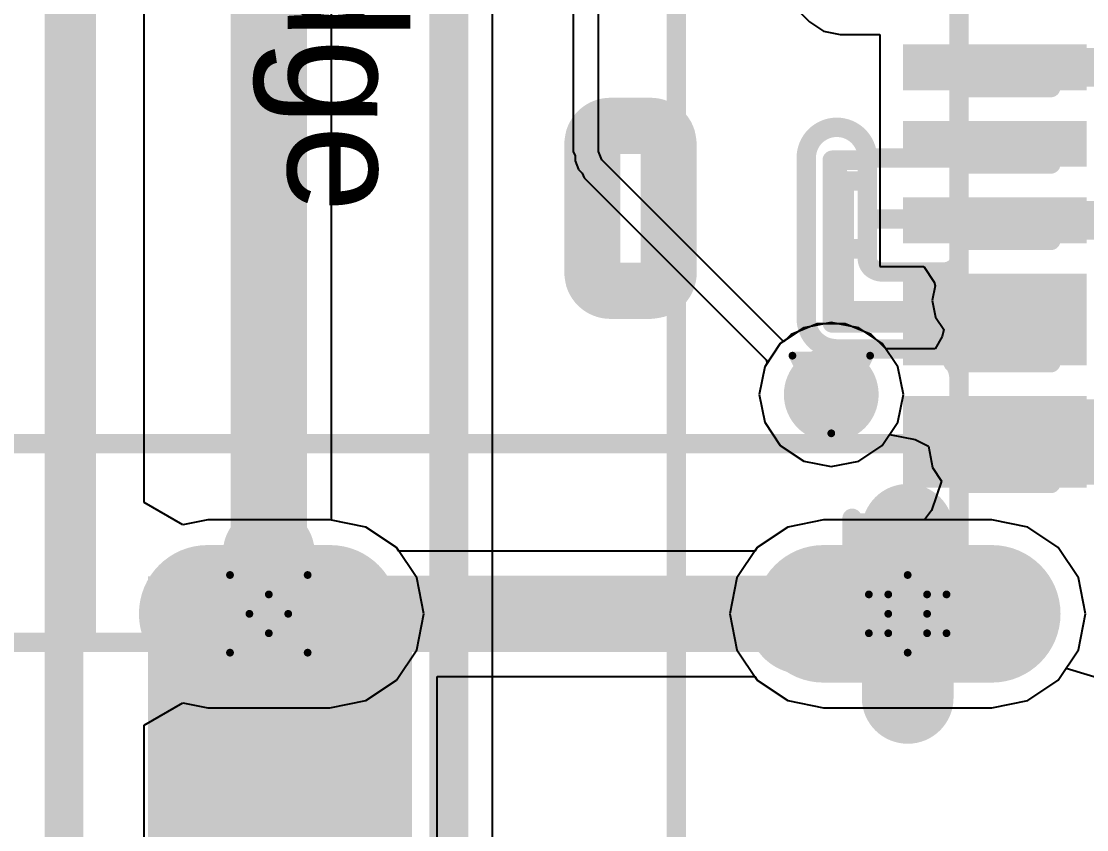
# Model space of a CAD drawing. Header units: millimetres. Extents: x -16 to 330, y -45 to 150.
# Drawn here: x -4.03 to 2.94, y 35.31 to 40.6 of the extents above; entities that cross this region are included whole.
import ezdxf

# ---------------------------------------------------------------- set-up
doc = ezdxf.new("R2010")
doc.units = ezdxf.units.MM
for name, color, linetype in [('BottomLayer', 5, 'Continuous'), ('BottomSolder', 6, 'Continuous'), ('DrillDrawing', 1, 'Continuous'), ('Mechanical13', 56, 'Continuous'), ('Mechanical2', 216, 'Continuous'), ('MidLayer1', 16, 'Continuous'), ('MidLayer2', 76, 'Continuous'), ('MultiLayer', 9, 'Continuous'), ('PadHoleLayer', 156, 'Continuous'), ('TopLayer', 1, 'Continuous'), ('TopOverlay', 2, 'Continuous'), ('TopPaste', 8, 'Continuous'), ('TopSolder', 216, 'Continuous')]:
    doc.layers.add(name, color=color, linetype=linetype)

# ---------------------------------------------------------------- blocks, each defined once
blk = doc.blocks.new('TYPE_C_31_M_12__32')
at = {"layer": 'BottomLayer'}
h = blk.add_hatch(color=5, dxfattribs=at)
edge = h.paths.add_edge_path()
edge.add_arc((-1.125, -0.02), 0.45, 0, 180)
edge.add_line((-1.575, -0.02), (-1.575, -1.12))
edge.add_arc((-1.125, -1.12), 0.45, 180, 360)
edge.add_line((-0.675, -1.12), (-0.675, -0.02))
h = blk.add_hatch(color=5, dxfattribs=at)
edge = h.paths.add_edge_path()
edge.add_arc((7.525, -1.12), 0.45, 180, 360)
edge.add_line((7.975, -1.12), (7.975, -0.02))
edge.add_arc((7.525, -0.02), 0.45, 0, 180)
edge.add_line((7.075, -0.02), (7.075, -1.12))
h = blk.add_hatch(color=5, dxfattribs=at)
edge = h.paths.add_edge_path()
edge.add_arc((-1.125, -5.15), 0.45, 180, 360)
edge.add_line((-0.675, -5.15), (-0.675, -4.35))
edge.add_arc((-1.125, -4.35), 0.45, 0, 180)
edge.add_line((-1.575, -4.35), (-1.575, -5.15))
h = blk.add_hatch(color=5, dxfattribs=at)
edge = h.paths.add_edge_path()
edge.add_arc((7.525, -5.15), 0.45, 180, 360)
edge.add_line((7.975, -5.15), (7.975, -4.35))
edge.add_arc((7.525, -4.35), 0.45, 0, 180)
edge.add_line((7.075, -4.35), (7.075, -5.15))
at = {"layer": 'BottomSolder'}
h = blk.add_hatch(color=6, dxfattribs=at)
edge = h.paths.add_edge_path()
edge.add_arc((-0.575, -0.57), 0.3, 270, 450)
edge.add_line((-0.575, -0.27), (-1.675, -0.27))
edge.add_arc((-1.675, -0.57), 0.3, 90, 270)
edge.add_line((-1.675, -0.87), (-0.575, -0.87))
h = blk.add_hatch(color=6, dxfattribs=at)
edge = h.paths.add_edge_path()
edge.add_arc((6.975, -0.57), 0.3, 90, 270)
edge.add_line((6.975, -0.87), (8.075, -0.87))
edge.add_arc((8.075, -0.57), 0.3, 270, 450)
edge.add_line((8.075, -0.27), (6.975, -0.27))
h = blk.add_hatch(color=6, dxfattribs=at)
edge = h.paths.add_edge_path()
edge.add_arc((0.31, -1.07), 0.31, 0, 360)
h = blk.add_hatch(color=6, dxfattribs=at)
edge = h.paths.add_edge_path()
edge.add_arc((6.09, -1.07), 0.31, 0, 360)
h = blk.add_hatch(color=6, dxfattribs=at)
edge = h.paths.add_edge_path()
edge.add_arc((-1.525, -4.75), 0.3, 90, 270)
edge.add_line((-1.525, -5.05), (-0.725, -5.05))
edge.add_arc((-0.725, -4.75), 0.3, 270, 450)
edge.add_line((-0.725, -4.45), (-1.525, -4.45))
h = blk.add_hatch(color=6, dxfattribs=at)
edge = h.paths.add_edge_path()
edge.add_arc((7.125, -4.75), 0.3, 90, 270)
edge.add_line((7.125, -5.05), (7.925, -5.05))
edge.add_arc((7.925, -4.75), 0.3, 270, 450)
edge.add_line((7.925, -4.45), (7.125, -4.45))
at = {"layer": 'MidLayer1'}
h = blk.add_hatch(color=16, dxfattribs=at)
edge = h.paths.add_edge_path()
edge.add_arc((-1.125, -0.02), 0.45, 0, 180)
edge.add_line((-1.575, -0.02), (-1.575, -1.12))
edge.add_arc((-1.125, -1.12), 0.45, 180, 360)
edge.add_line((-0.675, -1.12), (-0.675, -0.02))
h = blk.add_hatch(color=16, dxfattribs=at)
edge = h.paths.add_edge_path()
edge.add_arc((7.525, -1.12), 0.45, 180, 360)
edge.add_line((7.975, -1.12), (7.975, -0.02))
edge.add_arc((7.525, -0.02), 0.45, 0, 180)
edge.add_line((7.075, -0.02), (7.075, -1.12))
h = blk.add_hatch(color=16, dxfattribs=at)
edge = h.paths.add_edge_path()
edge.add_arc((-1.125, -5.15), 0.45, 180, 360)
edge.add_line((-0.675, -5.15), (-0.675, -4.35))
edge.add_arc((-1.125, -4.35), 0.45, 0, 180)
edge.add_line((-1.575, -4.35), (-1.575, -5.15))
h = blk.add_hatch(color=16, dxfattribs=at)
edge = h.paths.add_edge_path()
edge.add_arc((7.525, -5.15), 0.45, 180, 360)
edge.add_line((7.975, -5.15), (7.975, -4.35))
edge.add_arc((7.525, -4.35), 0.45, 0, 180)
edge.add_line((7.075, -4.35), (7.075, -5.15))
at = {"layer": 'MidLayer2'}
h = blk.add_hatch(color=76, dxfattribs=at)
edge = h.paths.add_edge_path()
edge.add_arc((-1.125, -0.02), 0.45, 0, 180)
edge.add_line((-1.575, -0.02), (-1.575, -1.12))
edge.add_arc((-1.125, -1.12), 0.45, 180, 360)
edge.add_line((-0.675, -1.12), (-0.675, -0.02))
h = blk.add_hatch(color=76, dxfattribs=at)
edge = h.paths.add_edge_path()
edge.add_arc((7.525, -1.12), 0.45, 180, 360)
edge.add_line((7.975, -1.12), (7.975, -0.02))
edge.add_arc((7.525, -0.02), 0.45, 0, 180)
edge.add_line((7.075, -0.02), (7.075, -1.12))
h = blk.add_hatch(color=76, dxfattribs=at)
edge = h.paths.add_edge_path()
edge.add_arc((-1.125, -5.15), 0.45, 180, 360)
edge.add_line((-0.675, -5.15), (-0.675, -4.35))
edge.add_arc((-1.125, -4.35), 0.45, 0, 180)
edge.add_line((-1.575, -4.35), (-1.575, -5.15))
h = blk.add_hatch(color=76, dxfattribs=at)
edge = h.paths.add_edge_path()
edge.add_arc((7.525, -5.15), 0.45, 180, 360)
edge.add_line((7.975, -5.15), (7.975, -4.35))
edge.add_arc((7.525, -4.35), 0.45, 0, 180)
edge.add_line((7.075, -4.35), (7.075, -5.15))
at = {"layer": 'MultiLayer'}
h = blk.add_hatch(color=9, dxfattribs=at)
edge = h.paths.add_edge_path()
edge.add_arc((-1.125, -0.02), 0.45, 0, 180)
edge.add_line((-1.575, -0.02), (-1.575, -1.12))
edge.add_arc((-1.125, -1.12), 0.45, 180, 360)
edge.add_line((-0.675, -1.12), (-0.675, -0.02))
h = blk.add_hatch(color=9, dxfattribs=at)
edge = h.paths.add_edge_path()
edge.add_arc((7.525, -1.12), 0.45, 180, 360)
edge.add_line((7.975, -1.12), (7.975, -0.02))
edge.add_arc((7.525, -0.02), 0.45, 0, 180)
edge.add_line((7.075, -0.02), (7.075, -1.12))
h = blk.add_hatch(color=9, dxfattribs=at)
edge = h.paths.add_edge_path()
edge.add_arc((-1.125, -5.15), 0.45, 180, 360)
edge.add_line((-0.675, -5.15), (-0.675, -4.35))
edge.add_arc((-1.125, -4.35), 0.45, 0, 180)
edge.add_line((-1.575, -4.35), (-1.575, -5.15))
h = blk.add_hatch(color=9, dxfattribs=at)
edge = h.paths.add_edge_path()
edge.add_arc((7.525, -5.15), 0.45, 180, 360)
edge.add_line((7.975, -5.15), (7.975, -4.35))
edge.add_arc((7.525, -4.35), 0.45, 0, 180)
edge.add_line((7.075, -4.35), (7.075, -5.15))
at = {"layer": 'PadHoleLayer'}
h = blk.add_hatch(color=156, dxfattribs=at)
edge = h.paths.add_edge_path()
edge.add_arc((-1.125, -1.12), 0.3, 180, 360)
edge.add_line((-0.825, -1.12), (-0.825, -0.02))
edge.add_arc((-1.125, -0.02), 0.3, 0, 180)
edge.add_line((-1.425, -0.02), (-1.425, -1.12))
h = blk.add_hatch(color=156, dxfattribs=at)
edge = h.paths.add_edge_path()
edge.add_arc((7.525, -1.12), 0.3, 180, 360)
edge.add_line((7.825, -1.12), (7.825, -0.02))
edge.add_arc((7.525, -0.02), 0.3, 0, 180)
edge.add_line((7.225, -0.02), (7.225, -1.12))
h = blk.add_hatch(color=156, dxfattribs=at)
edge = h.paths.add_edge_path()
edge.add_arc((0.31, -1.07), 0.31, 0, 360)
h = blk.add_hatch(color=156, dxfattribs=at)
edge = h.paths.add_edge_path()
edge.add_arc((6.09, -1.07), 0.31, 0, 360)
h = blk.add_hatch(color=156, dxfattribs=at)
edge = h.paths.add_edge_path()
edge.add_arc((-1.125, -5.15), 0.3, 180, 360)
edge.add_line((-0.825, -5.15), (-0.825, -4.35))
edge.add_arc((-1.125, -4.35), 0.3, 0, 180)
edge.add_line((-1.425, -4.35), (-1.425, -5.15))
h = blk.add_hatch(color=156, dxfattribs=at)
edge = h.paths.add_edge_path()
edge.add_arc((7.525, -5.15), 0.3, 180, 360)
edge.add_line((7.825, -5.15), (7.825, -4.35))
edge.add_arc((7.525, -4.35), 0.3, 0, 180)
edge.add_line((7.225, -4.35), (7.225, -5.15))
at = {"layer": 'TopLayer'}
for points in [[(-0.3, 0.6), (0.3, 0.6), (0.3, -0.6), (-0.3, -0.6)], [(0.5, 0.6), (1.1, 0.6), (1.1, -0.6), (0.5, -0.6)], [(1.3, 0.6), (1.6, 0.6), (1.6, -0.6), (1.3, -0.6)], [(1.8, 0.6), (2.1, 0.6), (2.1, -0.6), (1.8, -0.6)], [(2.3, 0.6), (2.6, 0.6), (2.6, -0.6), (2.3, -0.6)], [(2.8, 0.6), (3.1, 0.6), (3.1, -0.6), (2.8, -0.6)], [(3.6, -0.6), (3.3, -0.6), (3.3, 0.6), (3.6, 0.6)], [(4.1, -0.6), (3.8, -0.6), (3.8, 0.6), (4.1, 0.6)], [(4.6, -0.6), (4.3, -0.6), (4.3, 0.6), (4.6, 0.6)], [(5.1, -0.6), (4.8, -0.6), (4.8, 0.6), (5.1, 0.6)], [(5.9, -0.6), (5.3, -0.6), (5.3, 0.6), (5.9, 0.6)], [(6.1, 0.6), (6.7, 0.6), (6.7, -0.6), (6.1, -0.6)]]:
    blk.add_hatch(color=1, dxfattribs=at).paths.add_polyline_path(points)
h = blk.add_hatch(color=1, dxfattribs=at)
edge = h.paths.add_edge_path()
edge.add_arc((-1.125, -0.02), 0.45, 0, 180)
edge.add_line((-1.575, -0.02), (-1.575, -1.12))
edge.add_arc((-1.125, -1.12), 0.45, 180, 360)
edge.add_line((-0.675, -1.12), (-0.675, -0.02))
h = blk.add_hatch(color=1, dxfattribs=at)
edge = h.paths.add_edge_path()
edge.add_arc((7.525, -1.12), 0.45, 180, 360)
edge.add_line((7.975, -1.12), (7.975, -0.02))
edge.add_arc((7.525, -0.02), 0.45, 0, 180)
edge.add_line((7.075, -0.02), (7.075, -1.12))
h = blk.add_hatch(color=1, dxfattribs=at)
edge = h.paths.add_edge_path()
edge.add_arc((-1.125, -5.15), 0.45, 180, 360)
edge.add_line((-0.675, -5.15), (-0.675, -4.35))
edge.add_arc((-1.125, -4.35), 0.45, 0, 180)
edge.add_line((-1.575, -4.35), (-1.575, -5.15))
h = blk.add_hatch(color=1, dxfattribs=at)
edge = h.paths.add_edge_path()
edge.add_arc((7.525, -5.15), 0.45, 180, 360)
edge.add_line((7.975, -5.15), (7.975, -4.35))
edge.add_arc((7.525, -4.35), 0.45, 0, 180)
edge.add_line((7.075, -4.35), (7.075, -5.15))
at = {"layer": 'TopPaste'}
for points in [[(-0.3, 0.6), (0.3, 0.6), (0.3, -0.6), (-0.3, -0.6)], [(0.5, 0.6), (1.1, 0.6), (1.1, -0.6), (0.5, -0.6)], [(1.3, 0.6), (1.6, 0.6), (1.6, -0.6), (1.3, -0.6)], [(1.8, 0.6), (2.1, 0.6), (2.1, -0.6), (1.8, -0.6)], [(2.3, 0.6), (2.6, 0.6), (2.6, -0.6), (2.3, -0.6)], [(2.8, 0.6), (3.1, 0.6), (3.1, -0.6), (2.8, -0.6)], [(3.6, -0.6), (3.3, -0.6), (3.3, 0.6), (3.6, 0.6)], [(4.1, -0.6), (3.8, -0.6), (3.8, 0.6), (4.1, 0.6)], [(4.6, -0.6), (4.3, -0.6), (4.3, 0.6), (4.6, 0.6)], [(5.1, -0.6), (4.8, -0.6), (4.8, 0.6), (5.1, 0.6)], [(5.9, -0.6), (5.3, -0.6), (5.3, 0.6), (5.9, 0.6)], [(6.1, 0.6), (6.7, 0.6), (6.7, -0.6), (6.1, -0.6)]]:
    blk.add_hatch(color=8, dxfattribs=at).paths.add_polyline_path(points)
at = {"layer": 'TopSolder'}
for points in [[(-0.3, 0.6), (0.3, 0.6), (0.3, -0.6), (-0.3, -0.6)], [(0.5, 0.6), (1.1, 0.6), (1.1, -0.6), (0.5, -0.6)], [(1.3, 0.6), (1.6, 0.6), (1.6, -0.6), (1.3, -0.6)], [(1.8, 0.6), (2.1, 0.6), (2.1, -0.6), (1.8, -0.6)], [(2.3, 0.6), (2.6, 0.6), (2.6, -0.6), (2.3, -0.6)], [(2.8, 0.6), (3.1, 0.6), (3.1, -0.6), (2.8, -0.6)], [(3.6, -0.6), (3.3, -0.6), (3.3, 0.6), (3.6, 0.6)], [(4.1, -0.6), (3.8, -0.6), (3.8, 0.6), (4.1, 0.6)], [(4.6, -0.6), (4.3, -0.6), (4.3, 0.6), (4.6, 0.6)], [(5.1, -0.6), (4.8, -0.6), (4.8, 0.6), (5.1, 0.6)], [(5.9, -0.6), (5.3, -0.6), (5.3, 0.6), (5.9, 0.6)], [(6.1, 0.6), (6.7, 0.6), (6.7, -0.6), (6.1, -0.6)]]:
    blk.add_hatch(color=216, dxfattribs=at).paths.add_polyline_path(points)
h = blk.add_hatch(color=216, dxfattribs=at)
edge = h.paths.add_edge_path()
edge.add_arc((-0.575, -0.57), 0.3, 270, 450)
edge.add_line((-0.575, -0.27), (-1.675, -0.27))
edge.add_arc((-1.675, -0.57), 0.3, 90, 270)
edge.add_line((-1.675, -0.87), (-0.575, -0.87))
h = blk.add_hatch(color=216, dxfattribs=at)
edge = h.paths.add_edge_path()
edge.add_arc((6.975, -0.57), 0.3, 90, 270)
edge.add_line((6.975, -0.87), (8.075, -0.87))
edge.add_arc((8.075, -0.57), 0.3, 270, 450)
edge.add_line((8.075, -0.27), (6.975, -0.27))
h = blk.add_hatch(color=216, dxfattribs=at)
edge = h.paths.add_edge_path()
edge.add_arc((0.31, -1.07), 0.31, 0, 360)
h = blk.add_hatch(color=216, dxfattribs=at)
edge = h.paths.add_edge_path()
edge.add_arc((6.09, -1.07), 0.31, 0, 360)
h = blk.add_hatch(color=216, dxfattribs=at)
edge = h.paths.add_edge_path()
edge.add_arc((-1.525, -4.75), 0.3, 90, 270)
edge.add_line((-1.525, -5.05), (-0.725, -5.05))
edge.add_arc((-0.725, -4.75), 0.3, 270, 450)
edge.add_line((-0.725, -4.45), (-1.525, -4.45))
h = blk.add_hatch(color=216, dxfattribs=at)
edge = h.paths.add_edge_path()
edge.add_arc((7.125, -4.75), 0.3, 90, 270)
edge.add_line((7.125, -5.05), (7.925, -5.05))
edge.add_arc((7.925, -4.75), 0.3, 270, 450)
edge.add_line((7.925, -4.45), (7.125, -4.45))
at = {"layer": 'TopOverlay'}
for points, const_width in [([(-1.2446, -3.556), (-1.2446, -1.9304)], 0.127), ([(7.6446, -3.556), (7.6446, -1.9304)], 0.127), ([(3.0734, -5.2578), (3.0734, -5.0038)], 0.254), ([(3.0734, -5.5626), (2.7686, -5.2578)], 0.254), ([(3.3782, -5.2578), (2.7686, -5.2578)], 0.254), ([(3.0734, -5.5626), (3.3782, -5.2578)], 0.254), ([(7.6954, -5.944), (-1.2954, -5.944)], 0.127)]:
    blk.add_lwpolyline(points, dxfattribs=dict(at, const_width=const_width))
for points, const_width in [([(-1.2764, -1.9304, 1), (-1.2128, -1.9304, 1)], 0.0635), ([(7.6128, -1.9304, 1), (7.6763, -1.9304, 1)], 0.0635), ([(-1.2764, -3.556, 1), (-1.2128, -3.556, 1)], 0.0635), ([(7.6128, -3.556, 1), (7.6763, -3.556, 1)], 0.0635), ([(3.0099, -5.0038, 1), (3.1369, -5.0038, 1)], 0.127), ([(2.7051, -5.2578, 1), (2.8321, -5.2578, 1)], 0.127), ([(2.7051, -5.2578, 1), (2.8321, -5.2578, 1)], 0.127), ([(3.0099, -5.2578, 1), (3.1369, -5.2578, 1)], 0.127), ([(3.3147, -5.2578, 1), (3.4417, -5.2578, 1)], 0.127), ([(3.3147, -5.2578, 1), (3.4417, -5.2578, 1)], 0.127), ([(3.0099, -5.5626, 1), (3.1369, -5.5626, 1)], 0.127), ([(3.0099, -5.5626, 1), (3.1369, -5.5626, 1)], 0.127), ([(-1.3272, -5.944, 1), (-1.2636, -5.944, 1)], 0.0635), ([(7.6636, -5.944, 1), (7.7271, -5.944, 1)], 0.0635)]:
    blk.add_lwpolyline(points, format="xyb", close=True, dxfattribs=dict(at, const_width=const_width))
blk.add_text('Board Edge', height=0.762, dxfattribs=at).set_placement((-0.4836, -4.6257))

msp = doc.modelspace()

# ---------------------------------------------------------------- hatches: boundary and pattern name
at = {"layer": 'TopLayer'}
msp.add_hatch(color=1, dxfattribs=at).paths.add_polyline_path([(-3.2004, 30.6324), (-1.4732, 30.6324), (-1.4732, 36.9659), (-3.2004, 36.9659)])

# ---------------------------------------------------------------- linework, layer by layer
at = {"layer": 'BottomLayer'}
for p, q in [((-0.947, 19.0262), (-0.947, 48.3235)), ((1.27, 38.6273), (1.0896, 38.5914)), ((1.4504, 38.5914), (1.27, 38.6273)), ((1.0896, 38.5914), (0.9366, 38.4892)), ((1.6034, 38.4892), (1.4504, 38.5914)), ((0.9366, 38.4892), (0.8344, 38.3362)), ((1.7056, 38.3362), (1.6034, 38.4892)), ((0.8344, 38.3362), (0.7985, 38.1558)), ((1.7415, 38.1558), (1.7056, 38.3362)), ((0.7985, 38.1558), (0.8344, 37.9754)), ((1.7056, 37.9754), (1.7415, 38.1558)), ((0.8344, 37.9754), (0.9366, 37.8224)), ((1.6034, 37.8224), (1.7056, 37.9754)), ((0.9366, 37.8224), (1.0896, 37.7202)), ((1.4504, 37.7202), (1.6034, 37.8224)), ((1.0896, 37.7202), (1.27, 37.6843)), ((1.27, 37.6843), (1.4504, 37.7202)), ((1.22, 37.335), (0.985, 37.2883)), ((2.32, 37.335), (1.22, 37.335)), ((2.555, 37.2883), (2.32, 37.335)), ((0.985, 37.2883), (0.7857, 37.1551)), ((2.7543, 37.1551), (2.555, 37.2883)), ((0.7857, 37.1551), (0.6526, 36.9559)), ((2.8874, 36.9559), (2.7543, 37.1551)), ((0.6526, 36.9559), (0.6058, 36.7208)), ((2.9342, 36.7208), (2.8874, 36.9559)), ((0.6058, 36.7208), (0.6526, 36.4858)), ((2.8874, 36.4858), (2.9342, 36.7208)), ((0.6526, 36.4858), (0.7857, 36.2865)), ((2.7543, 36.2865), (2.8874, 36.4858)), ((0.7857, 36.2865), (0.985, 36.1534)), ((2.555, 36.1534), (2.7543, 36.2865)), ((0.985, 36.1534), (1.22, 36.1066)), ((2.32, 36.1066), (2.555, 36.1534)), ((1.22, 36.1066), (2.32, 36.1066))]:
    msp.add_line(p, q, dxfattribs=at)
at = {"layer": 'BottomLayer', "const_width": 0.254}
msp.add_lwpolyline([(-1.2319, 19.0262), (-1.2319, 48.3235)], dxfattribs=at)
at = {"layer": 'DrillDrawing', "const_width": 0.0508}
for points in [[(1.016, 38.4098), (1.524, 38.4098)], [(1.016, 38.4098), (1.27, 37.9018)], [(1.27, 37.9018), (1.524, 38.4098)], [(-2.664, 36.9748), (-2.41, 36.8478)], [(-2.664, 36.9748), (-2.537, 36.7208)], [(-2.41, 36.8478), (-2.156, 36.9748)], [(-2.283, 36.7208), (-2.156, 36.9748)], [(1.643, 36.8478), (1.77, 36.9748)], [(1.77, 36.9748), (1.897, 36.8478)], [(1.516, 36.8478), (1.643, 36.7208)], [(1.516, 36.8478), (1.643, 36.8478)], [(1.897, 36.8478), (2.024, 36.8478)], [(1.897, 36.7208), (2.024, 36.8478)], [(-2.664, 36.4668), (-2.537, 36.7208)], [(-2.283, 36.7208), (-2.156, 36.4668)], [(1.516, 36.5938), (1.643, 36.7208)], [(1.897, 36.7208), (2.024, 36.5938)], [(-2.664, 36.4668), (-2.41, 36.5938)], [(-2.41, 36.5938), (-2.156, 36.4668)], [(1.516, 36.5938), (1.643, 36.5938)], [(1.643, 36.5938), (1.77, 36.4668)], [(1.77, 36.4668), (1.897, 36.5938)], [(1.897, 36.5938), (2.024, 36.5938)]]:
    msp.add_lwpolyline(points, dxfattribs=at)
at = {"layer": 'DrillDrawing', "const_width": 0.0254}
for points in [[(1.0033, 38.4098, 1), (1.0287, 38.4098, 1)], [(1.0033, 38.4098, 1), (1.0287, 38.4098, 1)], [(1.5113, 38.4098, 1), (1.5367, 38.4098, 1)], [(1.5113, 38.4098, 1), (1.5367, 38.4098, 1)], [(1.2573, 37.9018, 1), (1.2827, 37.9018, 1)], [(1.2573, 37.9018, 1), (1.2827, 37.9018, 1)], [(-2.6767, 36.9748, 1), (-2.6513, 36.9748, 1)], [(-2.6767, 36.9748, 1), (-2.6513, 36.9748, 1)], [(-2.1687, 36.9748, 1), (-2.1433, 36.9748, 1)], [(-2.1687, 36.9748, 1), (-2.1433, 36.9748, 1)], [(1.7573, 36.9748, 1), (1.7827, 36.9748, 1)], [(1.7573, 36.9748, 1), (1.7827, 36.9748, 1)], [(-2.4227, 36.8478, 1), (-2.3973, 36.8478, 1)], [(-2.4227, 36.8478, 1), (-2.3973, 36.8478, 1)], [(1.5033, 36.8478, 1), (1.5287, 36.8478, 1)], [(1.5033, 36.8478, 1), (1.5287, 36.8478, 1)], [(1.6303, 36.8478, 1), (1.6557, 36.8478, 1)], [(1.6303, 36.8478, 1), (1.6557, 36.8478, 1)], [(1.8843, 36.8478, 1), (1.9097, 36.8478, 1)], [(1.8843, 36.8478, 1), (1.9097, 36.8478, 1)], [(2.0113, 36.8478, 1), (2.0367, 36.8478, 1)], [(2.0113, 36.8478, 1), (2.0367, 36.8478, 1)], [(-2.5497, 36.7208, 1), (-2.5243, 36.7208, 1)], [(-2.5497, 36.7208, 1), (-2.5243, 36.7208, 1)], [(-2.2957, 36.7208, 1), (-2.2703, 36.7208, 1)], [(-2.2957, 36.7208, 1), (-2.2703, 36.7208, 1)], [(1.6303, 36.7208, 1), (1.6557, 36.7208, 1)], [(1.6303, 36.7208, 1), (1.6557, 36.7208, 1)], [(1.8843, 36.7208, 1), (1.9097, 36.7208, 1)], [(1.8843, 36.7208, 1), (1.9097, 36.7208, 1)], [(-2.4227, 36.5938, 1), (-2.3973, 36.5938, 1)], [(-2.4227, 36.5938, 1), (-2.3973, 36.5938, 1)], [(1.5033, 36.5938, 1), (1.5287, 36.5938, 1)], [(1.5033, 36.5938, 1), (1.5287, 36.5938, 1)], [(1.6303, 36.5938, 1), (1.6557, 36.5938, 1)], [(1.6303, 36.5938, 1), (1.6557, 36.5938, 1)], [(1.8843, 36.5938, 1), (1.9097, 36.5938, 1)], [(1.8843, 36.5938, 1), (1.9097, 36.5938, 1)], [(2.0113, 36.5938, 1), (2.0367, 36.5938, 1)], [(2.0113, 36.5938, 1), (2.0367, 36.5938, 1)], [(-2.6767, 36.4668, 1), (-2.6513, 36.4668, 1)], [(-2.6767, 36.4668, 1), (-2.6513, 36.4668, 1)], [(-2.1687, 36.4668, 1), (-2.1433, 36.4668, 1)], [(-2.1687, 36.4668, 1), (-2.1433, 36.4668, 1)], [(1.7573, 36.4668, 1), (1.7827, 36.4668, 1)], [(1.7573, 36.4668, 1), (1.7827, 36.4668, 1)]]:
    msp.add_lwpolyline(points, format="xyb", close=True, dxfattribs=at)
at = {"layer": 'Mechanical13', "const_width": 0.127}
for points in [[(2.1062, 39.7038), (2.1062, 42.3138)], [(0.2562, 33.7588), (0.2562, 41.7035)], [(0.2562, 33.7588), (0.2562, 41.7035)], [(2.1062, 40.3638), (2.7062, 40.3638)], [(2.7062, 40.1638), (2.7062, 40.3638)], [(2.1062, 40.1638), (2.7062, 40.1638)], [(-0.1738, 40.0338), (0.0862, 40.0338)], [(-0.1738, 39.9138), (-0.1738, 40.0338)], [(0.0862, 39.9138), (0.0862, 40.0338)], [(-0.1738, 39.9138), (0.0862, 39.9138)], [(-0.1738, 39.7938), (-0.1738, 39.9138)], [(0.0862, 39.7938), (0.0862, 39.9138)], [(2.1062, 39.8638), (2.7062, 39.8638)], [(2.7062, 39.6638), (2.7062, 39.8638)], [(-0.4138, 39.7938), (-0.2938, 39.7938)], [(-0.4138, 38.9538), (-0.4138, 39.7938)], [(-0.2938, 39.7938), (-0.1738, 39.7938)], [(-0.2938, 38.9538), (-0.2938, 39.7938)], [(-0.1738, 39.7938), (0.0862, 39.7938)], [(-0.1738, 38.9538), (-0.1738, 39.7938)], [(0.0862, 39.7938), (0.2062, 39.7938)], [(0.0862, 38.9538), (0.0862, 39.7938)], [(0.2062, 39.7938), (0.3262, 39.7938)], [(0.2062, 38.9538), (0.2062, 39.7938)], [(0.3262, 38.9538), (0.3262, 39.7938)], [(1.1062, 38.6538), (1.1062, 39.7038)], [(1.2762, 39.6888), (1.5062, 39.6888)], [(1.2762, 39.6888), (1.3328, 39.5522)], [(1.2762, 38.6238), (1.2762, 39.6888)], [(1.5062, 39.7038), (2.1062, 39.7038)], [(1.5062, 39.3038), (1.5062, 39.7038)], [(2.1062, 39.6888), (2.1062, 39.7038)], [(2.1062, 39.3038), (2.1062, 39.7038)], [(2.1062, 39.6638), (2.7062, 39.6638)], [(1.3328, 39.5522), (1.5062, 39.5522)], [(1.3328, 39.5522), (1.3562, 39.5288)], [(1.3562, 38.7038), (1.3562, 39.5288)], [(2.1062, 39.3638), (2.7062, 39.3638)], [(2.7062, 39.1638), (2.7062, 39.3638)], [(1.5062, 39.3038), (2.1062, 39.3038)], [(1.5062, 39.044), (1.5062, 39.3038)], [(2.1062, 39.044), (2.1062, 39.3038)], [(0.2562, 31.2588), (0.2562, 39.2035)], [(0.2562, 31.2588), (0.2562, 39.2035)], [(2.1062, 39.1638), (2.7062, 39.1638)], [(1.3562, 39.1088), (1.5062, 39.1088)], [(2.1062, 38.2539), (2.1062, 39.044)], [(-0.4138, 38.9538), (-0.2938, 38.9538)], [(-0.2938, 38.9538), (-0.1738, 38.9538)], [(-0.1738, 38.8338), (-0.1738, 38.9538)], [(-0.1738, 38.9538), (0.0862, 38.9538)], [(0.0862, 38.8338), (0.0862, 38.9538)], [(0.0862, 38.9538), (0.2062, 38.9538)], [(0.2062, 38.9538), (0.3262, 38.9538)], [(1.6062, 38.9574), (2.0062, 38.9574)], [(-0.1738, 38.8338), (0.0862, 38.8338)], [(-0.1738, 38.7138), (-0.1738, 38.8338)], [(0.0862, 38.7138), (0.0862, 38.8338)], [(2.1062, 38.7638), (2.7062, 38.7638)], [(2.7062, 38.3638), (2.7062, 38.7638)], [(-0.1738, 38.7138), (0.0862, 38.7138)], [(1.2762, 38.6238), (1.3562, 38.7038)], [(1.3562, 38.7038), (2.1062, 38.7038)], [(1.2762, 38.6238), (2.1062, 38.6238)], [(2.1062, 38.5638), (2.7062, 38.5638)], [(1.3062, 38.4538), (1.9062, 38.4538)], [(2.0673, 38.3638), (2.7062, 38.3638)], [(2.1062, 37.8338), (2.1062, 38.2538)], [(2.1062, 37.9738), (2.7062, 37.9738)], [(2.7062, 37.5738), (2.7062, 37.9738)], [(-5.1938, 37.8338), (2.1062, 37.8338)], [(2.1062, 37.4338), (2.1062, 37.8338)], [(2.1062, 37.3138), (2.1062, 37.8338)], [(2.1062, 37.7738), (2.7062, 37.7738)], [(2.1062, 37.5738), (2.7062, 37.5738)], [(2.1062, 37.2415), (2.1062, 37.4338)], [(1.4062, 36.6138), (1.4062, 37.3458)], [(1.4062, 37.3138), (2.1062, 37.3138)], [(1.4062, 36.5338), (1.4062, 37.3138)], [(1.4304, 37.3138), (1.4414, 37.2992)], [(1.4414, 37.2992), (1.4525, 37.2847)], [(1.4525, 37.2847), (1.4637, 37.2703)], [(1.4637, 37.2703), (1.4862, 37.2415)], [(1.4862, 37.2415), (2.1062, 37.2415)], [(1.4862, 36.5338), (1.4862, 37.2415)], [(2.1062, 36.5338), (2.1062, 37.2415)], [(2.1062, 36.9888), (2.1862, 36.9888)], [(1.4062, 36.6138), (1.4862, 36.5338)], [(-5.1938, 36.5338), (1.4862, 36.5338)], [(-3.7438, -12.4912), (-3.7438, 36.5338)], [(1.4862, 36.5338), (2.1062, 36.5338)], [(-2.8438, 36.3888), (-2.2438, 36.3888)], [(1.0862, 36.3888), (2.1862, 36.3888)]]:
    msp.add_lwpolyline(points, dxfattribs=at)
at = {"layer": 'Mechanical13', "const_width": 0.0635}
for points in [[(2.0745, 40.3638, 1), (2.138, 40.3638, 1)], [(2.6745, 40.3638, 1), (2.738, 40.3638, 1)], [(2.6745, 40.3638, 1), (2.738, 40.3638, 1)], [(2.0745, 40.1638, 1), (2.138, 40.1638, 1)], [(2.6745, 40.1638, 1), (2.738, 40.1638, 1)], [(2.6745, 40.1638, 1), (2.738, 40.1638, 1)], [(-0.2055, 40.0338, 1), (-0.142, 40.0338, 1)], [(-0.2055, 40.0338, 1), (-0.142, 40.0338, 1)], [(-0.2055, 40.0338, 1), (-0.142, 40.0338, 1)], [(0.0545, 40.0338, 1), (0.118, 40.0338, 1)], [(0.0545, 40.0338, 1), (0.118, 40.0338, 1)], [(0.0545, 40.0338, 1), (0.118, 40.0338, 1)], [(-0.2055, 39.9138, 1), (-0.142, 39.9138, 1)], [(-0.2055, 39.9138, 1), (-0.142, 39.9138, 1)], [(-0.2055, 39.9138, 1), (-0.142, 39.9138, 1)], [(-0.2055, 39.9138, 1), (-0.142, 39.9138, 1)], [(0.0545, 39.9138, 1), (0.118, 39.9138, 1)], [(0.0545, 39.9138, 1), (0.118, 39.9138, 1)], [(0.0545, 39.9138, 1), (0.118, 39.9138, 1)], [(0.0545, 39.9138, 1), (0.118, 39.9138, 1)], [(-0.4337, 39.8678, 1), (-0.3702, 39.8678, 1)], [(-0.4337, 39.8678, 1), (-0.3702, 39.8678, 1)], [(-0.3196, 39.8308, 1), (-0.2561, 39.8308, 1)], [(-0.3196, 39.8308, 1), (-0.2561, 39.8308, 1)], [(0.1686, 39.8308, 1), (0.2321, 39.8308, 1)], [(0.1686, 39.8308, 1), (0.2321, 39.8308, 1)], [(0.2827, 39.8678, 1), (0.3462, 39.8678, 1)], [(0.2827, 39.8678, 1), (0.3462, 39.8678, 1)], [(2.0745, 39.8638, 1), (2.138, 39.8638, 1)], [(2.6745, 39.8638, 1), (2.738, 39.8638, 1)], [(2.6745, 39.8638, 1), (2.738, 39.8638, 1)], [(-0.4455, 39.7938, 1), (-0.382, 39.7938, 1)], [(-0.4455, 39.7938, 1), (-0.382, 39.7938, 1)], [(-0.4455, 39.7938, 1), (-0.382, 39.7938, 1)], [(-0.3255, 39.7938, 1), (-0.262, 39.7938, 1)], [(-0.3255, 39.7938, 1), (-0.262, 39.7938, 1)], [(-0.3255, 39.7938, 1), (-0.262, 39.7938, 1)], [(-0.3255, 39.7938, 1), (-0.262, 39.7938, 1)], [(-0.2055, 39.7938, 1), (-0.142, 39.7938, 1)], [(-0.2055, 39.7938, 1), (-0.142, 39.7938, 1)], [(-0.2055, 39.7938, 1), (-0.142, 39.7938, 1)], [(-0.2055, 39.7938, 1), (-0.142, 39.7938, 1)], [(0.0545, 39.7938, 1), (0.118, 39.7938, 1)], [(0.0545, 39.7938, 1), (0.118, 39.7938, 1)], [(0.0545, 39.7938, 1), (0.118, 39.7938, 1)], [(0.0545, 39.7938, 1), (0.118, 39.7938, 1)], [(0.1745, 39.7938, 1), (0.238, 39.7938, 1)], [(0.1745, 39.7938, 1), (0.238, 39.7938, 1)], [(0.1745, 39.7938, 1), (0.238, 39.7938, 1)], [(0.1745, 39.7938, 1), (0.238, 39.7938, 1)], [(0.2945, 39.7938, 1), (0.358, 39.7938, 1)], [(0.2945, 39.7938, 1), (0.358, 39.7938, 1)], [(0.2945, 39.7938, 1), (0.358, 39.7938, 1)], [(1.0745, 39.7038, 1), (1.138, 39.7038, 1)], [(1.0745, 39.7038, 1), (1.138, 39.7038, 1)], [(1.2445, 39.6888, 1), (1.308, 39.6888, 1)], [(1.2445, 39.6888, 1), (1.308, 39.6888, 1)], [(1.2445, 39.6888, 1), (1.308, 39.6888, 1)], [(1.4745, 39.7038, 1), (1.538, 39.7038, 1)], [(1.4745, 39.7038, 1), (1.538, 39.7038, 1)], [(1.4745, 39.7038, 1), (1.538, 39.7038, 1)], [(1.4745, 39.6888, 1), (1.538, 39.6888, 1)], [(2.0745, 39.7038, 1), (2.138, 39.7038, 1)], [(2.0745, 39.7038, 1), (2.138, 39.7038, 1)], [(2.0745, 39.7038, 1), (2.138, 39.7038, 1)], [(2.0745, 39.7038, 1), (2.138, 39.7038, 1)], [(2.0745, 39.6888, 1), (2.138, 39.6888, 1)], [(2.0745, 39.6638, 1), (2.138, 39.6638, 1)], [(2.6745, 39.6638, 1), (2.738, 39.6638, 1)], [(2.6745, 39.6638, 1), (2.738, 39.6638, 1)], [(1.3011, 39.5522, 1), (1.3646, 39.5522, 1)], [(1.3011, 39.5522, 1), (1.3646, 39.5522, 1)], [(1.3011, 39.5522, 1), (1.3646, 39.5522, 1)], [(1.4745, 39.5522, 1), (1.538, 39.5522, 1)], [(1.3245, 39.5288, 1), (1.388, 39.5288, 1)], [(1.3245, 39.5288, 1), (1.388, 39.5288, 1)], [(2.0745, 39.3638, 1), (2.138, 39.3638, 1)], [(2.6745, 39.3638, 1), (2.738, 39.3638, 1)], [(2.6745, 39.3638, 1), (2.738, 39.3638, 1)], [(1.4745, 39.3038, 1), (1.538, 39.3038, 1)], [(1.4745, 39.3038, 1), (1.538, 39.3038, 1)], [(1.4745, 39.3038, 1), (1.538, 39.3038, 1)], [(2.0745, 39.3038, 1), (2.138, 39.3038, 1)], [(2.0745, 39.3038, 1), (2.138, 39.3038, 1)], [(2.0745, 39.3038, 1), (2.138, 39.3038, 1)], [(0.2245, 39.2035, 1), (0.288, 39.2035, 1)], [(0.2245, 39.2035, 1), (0.288, 39.2035, 1)], [(2.0745, 39.1638, 1), (2.138, 39.1638, 1)], [(2.6745, 39.1638, 1), (2.738, 39.1638, 1)], [(2.6745, 39.1638, 1), (2.738, 39.1638, 1)], [(1.3245, 39.1088, 1), (1.388, 39.1088, 1)], [(1.4745, 39.1088, 1), (1.538, 39.1088, 1)], [(1.4745, 39.044, 1), (1.538, 39.044, 1)], [(1.4745, 39.044, 1), (1.538, 39.044, 1)], [(2.0745, 39.044, 1), (2.138, 39.044, 1)], [(2.0745, 39.044, 1), (2.138, 39.044, 1)], [(2.0745, 39.044, 1), (2.138, 39.044, 1)], [(1.5158, 38.9738, 1), (1.5793, 38.9738, 1)], [(1.5158, 38.9738, 1), (1.5793, 38.9738, 1)], [(2.0331, 38.9738, 1), (2.0966, 38.9738, 1)], [(2.0331, 38.9738, 1), (2.0966, 38.9738, 1)], [(-0.4455, 38.9538, 1), (-0.382, 38.9538, 1)], [(-0.4455, 38.9538, 1), (-0.382, 38.9538, 1)], [(-0.4455, 38.9538, 1), (-0.382, 38.9538, 1)], [(-0.3255, 38.9538, 1), (-0.262, 38.9538, 1)], [(-0.3255, 38.9538, 1), (-0.262, 38.9538, 1)], [(-0.3255, 38.9538, 1), (-0.262, 38.9538, 1)], [(-0.3255, 38.9538, 1), (-0.262, 38.9538, 1)], [(-0.3196, 38.9168, 1), (-0.2561, 38.9168, 1)], [(-0.3196, 38.9168, 1), (-0.2561, 38.9168, 1)], [(-0.2055, 38.9538, 1), (-0.142, 38.9538, 1)], [(-0.2055, 38.9538, 1), (-0.142, 38.9538, 1)], [(-0.2055, 38.9538, 1), (-0.142, 38.9538, 1)], [(-0.2055, 38.9538, 1), (-0.142, 38.9538, 1)], [(0.0545, 38.9538, 1), (0.118, 38.9538, 1)], [(0.0545, 38.9538, 1), (0.118, 38.9538, 1)], [(0.0545, 38.9538, 1), (0.118, 38.9538, 1)], [(0.0545, 38.9538, 1), (0.118, 38.9538, 1)], [(0.1745, 38.9538, 1), (0.238, 38.9538, 1)], [(0.1745, 38.9538, 1), (0.238, 38.9538, 1)], [(0.1745, 38.9538, 1), (0.238, 38.9538, 1)], [(0.1745, 38.9538, 1), (0.238, 38.9538, 1)], [(0.2945, 38.9538, 1), (0.358, 38.9538, 1)], [(0.2945, 38.9538, 1), (0.358, 38.9538, 1)], [(0.2945, 38.9538, 1), (0.358, 38.9538, 1)], [(1.5745, 38.9574, 1), (1.638, 38.9574, 1)], [(1.5745, 38.9574, 1), (1.638, 38.9574, 1)], [(1.9745, 38.9574, 1), (2.038, 38.9574, 1)], [(1.9745, 38.9574, 1), (2.038, 38.9574, 1)], [(-0.4337, 38.8798, 1), (-0.3702, 38.8798, 1)], [(-0.4337, 38.8798, 1), (-0.3702, 38.8798, 1)], [(-0.2055, 38.8338, 1), (-0.142, 38.8338, 1)], [(-0.2055, 38.8338, 1), (-0.142, 38.8338, 1)], [(-0.2055, 38.8338, 1), (-0.142, 38.8338, 1)], [(-0.2055, 38.8338, 1), (-0.142, 38.8338, 1)], [(0.0545, 38.8338, 1), (0.118, 38.8338, 1)], [(0.0545, 38.8338, 1), (0.118, 38.8338, 1)], [(0.0545, 38.8338, 1), (0.118, 38.8338, 1)], [(0.0545, 38.8338, 1), (0.118, 38.8338, 1)], [(0.0915, 38.8397, 1), (0.155, 38.8397, 1)], [(0.0915, 38.8397, 1), (0.155, 38.8397, 1)], [(2.0745, 38.7638, 1), (2.138, 38.7638, 1)], [(2.6745, 38.7638, 1), (2.738, 38.7638, 1)], [(2.6745, 38.7638, 1), (2.738, 38.7638, 1)], [(-0.2055, 38.7138, 1), (-0.142, 38.7138, 1)], [(-0.2055, 38.7138, 1), (-0.142, 38.7138, 1)], [(-0.2055, 38.7138, 1), (-0.142, 38.7138, 1)], [(0.0545, 38.7138, 1), (0.118, 38.7138, 1)], [(0.0545, 38.7138, 1), (0.118, 38.7138, 1)], [(0.0545, 38.7138, 1), (0.118, 38.7138, 1)], [(0.1285, 38.7256, 1), (0.192, 38.7256, 1)], [(0.1285, 38.7256, 1), (0.192, 38.7256, 1)], [(1.3245, 38.7038, 1), (1.388, 38.7038, 1)], [(1.3245, 38.7038, 1), (1.388, 38.7038, 1)], [(1.3245, 38.7038, 1), (1.388, 38.7038, 1)], [(2.0745, 38.7038, 1), (2.138, 38.7038, 1)], [(1.0745, 38.6538, 1), (1.138, 38.6538, 1)], [(1.0745, 38.6538, 1), (1.138, 38.6538, 1)], [(1.2445, 38.6238, 1), (1.308, 38.6238, 1)], [(1.2445, 38.6238, 1), (1.308, 38.6238, 1)], [(1.2445, 38.6238, 1), (1.308, 38.6238, 1)], [(2.0745, 38.6238, 1), (2.138, 38.6238, 1)], [(2.0745, 38.5638, 1), (2.138, 38.5638, 1)], [(2.6745, 38.5638, 1), (2.738, 38.5638, 1)], [(1.2128, 38.4636, 1), (1.2763, 38.4636, 1)], [(1.2128, 38.4636, 1), (1.2763, 38.4636, 1)], [(1.2745, 38.4538, 1), (1.338, 38.4538, 1)], [(1.2745, 38.4538, 1), (1.338, 38.4538, 1)], [(1.8745, 38.4538, 1), (1.938, 38.4538, 1)], [(1.8745, 38.4538, 1), (1.938, 38.4538, 1)], [(1.9362, 38.444, 1), (1.9997, 38.444, 1)], [(1.9362, 38.444, 1), (1.9997, 38.444, 1)], [(2.0355, 38.3638, 1), (2.099, 38.3638, 1)], [(2.6745, 38.3638, 1), (2.738, 38.3638, 1)], [(2.6745, 38.3638, 1), (2.738, 38.3638, 1)], [(2.0745, 38.2539, 1), (2.138, 38.2539, 1)], [(2.0745, 38.2538, 1), (2.138, 38.2538, 1)], [(2.0745, 38.2538, 1), (2.138, 38.2538, 1)], [(2.0745, 37.9738, 1), (2.138, 37.9738, 1)], [(2.6745, 37.9738, 1), (2.738, 37.9738, 1)], [(2.6745, 37.9738, 1), (2.738, 37.9738, 1)], [(2.0745, 37.8338, 1), (2.138, 37.8338, 1)], [(2.0745, 37.8338, 1), (2.138, 37.8338, 1)], [(2.0745, 37.8338, 1), (2.138, 37.8338, 1)], [(2.0745, 37.8338, 1), (2.138, 37.8338, 1)], [(2.0745, 37.7738, 1), (2.138, 37.7738, 1)], [(2.6745, 37.7738, 1), (2.738, 37.7738, 1)], [(2.0745, 37.5738, 1), (2.138, 37.5738, 1)], [(2.6745, 37.5738, 1), (2.738, 37.5738, 1)], [(2.6745, 37.5738, 1), (2.738, 37.5738, 1)], [(2.0745, 37.4338, 1), (2.138, 37.4338, 1)], [(2.0745, 37.4338, 1), (2.138, 37.4338, 1)], [(1.3745, 37.3458, 1), (1.438, 37.3458, 1)], [(1.3745, 37.3138, 1), (1.438, 37.3138, 1)], [(1.3745, 37.3138, 1), (1.438, 37.3138, 1)], [(1.3986, 37.3138, 1), (1.4621, 37.3138, 1)], [(1.4096, 37.2992, 1), (1.4731, 37.2992, 1)], [(1.4096, 37.2992, 1), (1.4731, 37.2992, 1)], [(2.0745, 37.3138, 1), (2.138, 37.3138, 1)], [(2.0745, 37.3138, 1), (2.138, 37.3138, 1)], [(1.4207, 37.2847, 1), (1.4842, 37.2847, 1)], [(1.4207, 37.2847, 1), (1.4842, 37.2847, 1)], [(1.4319, 37.2703, 1), (1.4954, 37.2703, 1)], [(1.4319, 37.2703, 1), (1.4954, 37.2703, 1)], [(1.4545, 37.2415, 1), (1.518, 37.2415, 1)], [(1.4545, 37.2415, 1), (1.518, 37.2415, 1)], [(1.4545, 37.2415, 1), (1.518, 37.2415, 1)], [(2.0745, 37.2415, 1), (2.138, 37.2415, 1)], [(2.0745, 37.2415, 1), (2.138, 37.2415, 1)], [(2.0745, 37.2415, 1), (2.138, 37.2415, 1)], [(2.0745, 36.9888, 1), (2.138, 36.9888, 1)], [(2.1545, 36.9888, 1), (2.218, 36.9888, 1)], [(2.1545, 36.9888, 1), (2.218, 36.9888, 1)], [(1.3745, 36.6138, 1), (1.438, 36.6138, 1)], [(1.3745, 36.6138, 1), (1.438, 36.6138, 1)], [(-3.7755, 36.5338, 1), (-3.712, 36.5338, 1)], [(1.3745, 36.5338, 1), (1.438, 36.5338, 1)], [(1.4545, 36.5338, 1), (1.518, 36.5338, 1)], [(1.4545, 36.5338, 1), (1.518, 36.5338, 1)], [(1.4545, 36.5338, 1), (1.518, 36.5338, 1)], [(1.4544, 36.5338, 1), (1.5179, 36.5338, 1)], [(2.0745, 36.5338, 1), (2.138, 36.5338, 1)], [(2.0745, 36.5338, 1), (2.138, 36.5338, 1)], [(-3.1306, 36.5309, 1), (-3.0671, 36.5309, 1)], [(-2.0206, 36.5306, 1), (-1.9571, 36.5306, 1)], [(0.7994, 36.5309, 1), (0.8629, 36.5309, 1)], [(-2.8755, 36.3888, 1), (-2.812, 36.3888, 1)], [(-2.8755, 36.3888, 1), (-2.812, 36.3888, 1)], [(-2.2755, 36.3888, 1), (-2.212, 36.3888, 1)], [(-2.2755, 36.3888, 1), (-2.212, 36.3888, 1)], [(1.0545, 36.3888, 1), (1.118, 36.3888, 1)], [(1.0545, 36.3888, 1), (1.118, 36.3888, 1)], [(2.1545, 36.3888, 1), (2.218, 36.3888, 1)], [(2.1545, 36.3888, 1), (2.218, 36.3888, 1)]]:
    msp.add_lwpolyline(points, format="xyb", close=True, dxfattribs=at)
at = {"layer": 'Mechanical13', "const_width": 0.127}
for points in [[(-0.402, 39.8678, -0.328045), (-0.1738, 40.0338)], [(0.0862, 40.0338, -0.328045), (0.3144, 39.8678)], [(-0.2879, 39.8308, -0.328045), (-0.1738, 39.9138)], [(0.0862, 39.9138, -0.328045), (0.2003, 39.8308)], [(1.1062, 39.7038, -1), (1.5062, 39.7038)], [(-0.4138, 39.7938, -0.046786), (-0.402, 39.8678)], [(-0.2938, 39.7938, -0.046786), (-0.2879, 39.8308)], [(0.2003, 39.8308, -0.046786), (0.2062, 39.7938)], [(0.3144, 39.8678, -0.046786), (0.3262, 39.7938)], [(1.5476, 38.9738, -0.262413), (1.5062, 39.044)], [(2.1062, 39.044, -0.262413), (2.0649, 38.9738)], [(1.6062, 38.9574, -0.138449), (1.5476, 38.9738)], [(2.0649, 38.9738, -0.138449), (2.0062, 38.9574)], [(-0.402, 38.8798, -0.046786), (-0.4138, 38.9538)], [(-0.2879, 38.9168, -0.046786), (-0.2938, 38.9538)], [(-0.1738, 38.8338, -0.328045), (-0.2879, 38.9168)], [(0.2062, 38.9538, -0.328045), (0.1232, 38.8397)], [(0.3262, 38.9538, -0.328045), (0.1602, 38.7256)], [(-0.1738, 38.7138, -0.328045), (-0.402, 38.8798)], [(0.1232, 38.8397, -0.046786), (0.0862, 38.8338)], [(0.1602, 38.7256, -0.046786), (0.0862, 38.7138)], [(1.2446, 38.4636, -0.328045), (1.1062, 38.6538)], [(1.3062, 38.4538, -0.046786), (1.2446, 38.4636)], [(1.9062, 38.4538, -0.046786), (1.9679, 38.444)], [(1.9679, 38.444, -0.328045), (2.1062, 38.2538)], [(2.1862, 36.9888, -1), (2.1862, 36.3888)], [(-2.8438, 36.3888, -0.259751), (-3.0989, 36.5309)], [(-1.9889, 36.5306, -0.259435), (-2.2438, 36.3888)], [(1.0862, 36.3888, -0.259751), (0.8311, 36.5309)]]:
    msp.add_lwpolyline(points, format="xyb", dxfattribs=at)
at = {"layer": 'Mechanical2', "const_width": 0.254}
msp.add_lwpolyline([(-3.75, -12.5), (-3.75, 75.5)], dxfattribs=at)
at = {"layer": 'MidLayer1'}
for p, q in [((-3.2258, 37.4497), (-3.2258, 44.6419)), ((1.27, 38.6273), (1.0896, 38.5914)), ((1.4504, 38.5914), (1.27, 38.6273)), ((1.0896, 38.5914), (0.9366, 38.4892)), ((1.6034, 38.4892), (1.4504, 38.5914)), ((0.9366, 38.4892), (0.8344, 38.3362)), ((1.7056, 38.3362), (1.6034, 38.4892)), ((0.8344, 38.3362), (0.7985, 38.1558)), ((1.7415, 38.1558), (1.7056, 38.3362)), ((0.7985, 38.1558), (0.8344, 37.9754)), ((1.7056, 37.9754), (1.7415, 38.1558)), ((0.8344, 37.9754), (0.9366, 37.8224)), ((1.6034, 37.8224), (1.7056, 37.9754)), ((0.9366, 37.8224), (1.0896, 37.7202)), ((1.4504, 37.7202), (1.6034, 37.8224)), ((1.0896, 37.7202), (1.27, 37.6843)), ((1.27, 37.6843), (1.4504, 37.7202)), ((-2.9718, 37.3028), (-3.2258, 37.4497)), ((-2.81, 37.335), (-2.9718, 37.3028)), ((-2.01, 37.335), (-2.81, 37.335)), ((-1.775, 37.2883), (-2.01, 37.335)), ((1.22, 37.335), (0.985, 37.2883)), ((2.32, 37.335), (1.22, 37.335)), ((2.555, 37.2883), (2.32, 37.335)), ((-1.5757, 37.1551), (-1.775, 37.2883)), ((0.985, 37.2883), (0.7857, 37.1551)), ((2.7543, 37.1551), (2.555, 37.2883)), ((-1.4426, 36.9559), (-1.5757, 37.1551)), ((0.7857, 37.1551), (0.6526, 36.9559)), ((2.8874, 36.9559), (2.7543, 37.1551)), ((-1.3958, 36.7208), (-1.4426, 36.9559)), ((0.6526, 36.9559), (0.6058, 36.7208)), ((2.9342, 36.7208), (2.8874, 36.9559)), ((-1.4426, 36.4858), (-1.3958, 36.7208)), ((0.6058, 36.7208), (0.6526, 36.4858)), ((2.8874, 36.4858), (2.9342, 36.7208)), ((-1.5757, 36.2865), (-1.4426, 36.4858)), ((0.6526, 36.4858), (0.7857, 36.2865)), ((2.7543, 36.2865), (2.8874, 36.4858)), ((-1.775, 36.1534), (-1.5757, 36.2865)), ((0.7857, 36.2865), (0.985, 36.1534)), ((2.555, 36.1534), (2.7543, 36.2865)), ((-3.2258, 35.9919), (-2.9718, 36.1388)), ((-2.9718, 36.1388), (-2.81, 36.1066)), ((-2.01, 36.1066), (-1.775, 36.1534)), ((0.985, 36.1534), (1.22, 36.1066)), ((2.32, 36.1066), (2.555, 36.1534)), ((-2.81, 36.1066), (-2.01, 36.1066)), ((1.22, 36.1066), (2.32, 36.1066)), ((-3.2258, 28.1659), (-3.2258, 35.9919))]:
    msp.add_line(p, q, dxfattribs=at)
at = {"layer": 'MidLayer2'}
for p, q in [((-3.2258, 37.4497), (-3.2258, 44.6419)), ((1.27, 38.6273), (1.0896, 38.5914)), ((1.4504, 38.5914), (1.27, 38.6273)), ((1.0896, 38.5914), (0.9366, 38.4892)), ((1.6034, 38.4892), (1.4504, 38.5914)), ((0.9366, 38.4892), (0.8344, 38.3362)), ((1.7056, 38.3362), (1.6034, 38.4892)), ((0.8344, 38.3362), (0.7985, 38.1558)), ((1.7415, 38.1558), (1.7056, 38.3362)), ((0.7985, 38.1558), (0.8344, 37.9754)), ((1.7056, 37.9754), (1.7415, 38.1558)), ((0.8344, 37.9754), (0.9366, 37.8224)), ((1.6034, 37.8224), (1.7056, 37.9754)), ((0.9366, 37.8224), (1.0896, 37.7202)), ((1.4504, 37.7202), (1.6034, 37.8224)), ((1.0896, 37.7202), (1.27, 37.6843)), ((1.27, 37.6843), (1.4504, 37.7202)), ((-2.9718, 37.3028), (-3.2258, 37.4497)), ((-2.81, 37.335), (-2.9718, 37.3028)), ((-2.01, 37.335), (-2.81, 37.335)), ((-1.775, 37.2883), (-2.01, 37.335)), ((1.22, 37.335), (0.985, 37.2883)), ((2.32, 37.335), (1.22, 37.335)), ((2.555, 37.2883), (2.32, 37.335)), ((-1.5757, 37.1551), (-1.775, 37.2883)), ((0.985, 37.2883), (0.7857, 37.1551)), ((2.7543, 37.1551), (2.555, 37.2883)), ((-1.4426, 36.9559), (-1.5757, 37.1551)), ((0.7857, 37.1551), (0.6526, 36.9559)), ((2.8874, 36.9559), (2.7543, 37.1551)), ((-1.3958, 36.7208), (-1.4426, 36.9559)), ((0.6526, 36.9559), (0.6058, 36.7208)), ((2.9342, 36.7208), (2.8874, 36.9559)), ((-1.4426, 36.4858), (-1.3958, 36.7208)), ((0.6058, 36.7208), (0.6526, 36.4858)), ((2.8874, 36.4858), (2.9342, 36.7208)), ((-1.5757, 36.2865), (-1.4426, 36.4858)), ((0.6526, 36.4858), (0.7857, 36.2865)), ((2.7543, 36.2865), (2.8874, 36.4858)), ((-1.775, 36.1534), (-1.5757, 36.2865)), ((0.7857, 36.2865), (0.985, 36.1534)), ((2.555, 36.1534), (2.7543, 36.2865)), ((-3.2258, 35.9919), (-2.9718, 36.1388)), ((-2.9718, 36.1388), (-2.81, 36.1066)), ((-2.01, 36.1066), (-1.775, 36.1534)), ((0.985, 36.1534), (1.22, 36.1066)), ((2.32, 36.1066), (2.555, 36.1534)), ((-2.81, 36.1066), (-2.01, 36.1066)), ((1.22, 36.1066), (2.32, 36.1066)), ((-3.2258, 28.1659), (-3.2258, 35.9919))]:
    msp.add_line(p, q, dxfattribs=at)
at = {"layer": 'TopLayer'}
for p, q in [((-2.0001, 37.333), (-2.0001, 44.7586)), ((-0.419, 42.5234), (-0.419, 39.7466)), ((-0.254, 39.7466), (-0.254, 42.5234)), ((0.8963, 40.8258), (1.1276, 40.5944)), ((1.1276, 40.5944), (1.1276, 40.5944)), ((1.1276, 40.5944), (1.2201, 40.5326)), ((1.2201, 40.5326), (1.3291, 40.5109)), ((1.3291, 40.5109), (1.5876, 40.5109)), ((1.5876, 40.5109), (1.5876, 39.9934)), ((1.5876, 39.9934), (1.5876, 38.9934)), ((-0.419, 39.7466), (-0.4064, 39.7163)), ((-0.2308, 39.6906), (-0.254, 39.7466)), ((-0.4064, 39.7163), (-0.4064, 39.6835)), ((-0.4064, 39.6835), (-0.3832, 39.6275)), ((0.9597, 38.5001), (-0.2308, 39.6906)), ((-0.3832, 39.6275), (-0.36, 39.6043)), ((-0.36, 39.6043), (-0.3475, 39.5739)), ((-0.3475, 39.5739), (0.8431, 38.3834)), ((1.5876, 38.9934), (1.8749, 38.9934)), ((1.8749, 38.9934), (1.9438, 38.8913)), ((1.949, 38.8664), (1.93, 38.7706)), ((1.9438, 38.8913), (1.949, 38.8664)), ((1.93, 38.7706), (1.9516, 38.6616)), ((1.178, 38.6182), (1.0081, 38.5478)), ((1.362, 38.6182), (1.178, 38.6182)), ((1.5319, 38.5478), (1.362, 38.6182)), ((1.9516, 38.6616), (2.0056, 38.5808)), ((1.0081, 38.5478), (0.9597, 38.5001)), ((1.6259, 38.4538), (1.5319, 38.5478)), ((2.0056, 38.5808), (1.9946, 38.5355)), ((1.9946, 38.5355), (1.9492, 38.4538)), ((1.9492, 38.4538), (1.6259, 38.4538)), ((0.8502, 38.3599), (0.8344, 38.3362)), ((0.8431, 38.3834), (0.8502, 38.3599)), ((0.8344, 38.3362), (0.7985, 38.1558)), ((0.7985, 38.1558), (0.8344, 37.9754)), ((0.8344, 37.9754), (0.9366, 37.8224)), ((1.6034, 37.8224), (1.6507, 37.8932)), ((1.6507, 37.8932), (1.8185, 37.8612)), ((1.8185, 37.8612), (1.9051, 37.8169)), ((0.9366, 37.8224), (1.0896, 37.7202)), ((1.4504, 37.7202), (1.6034, 37.8224)), ((1.9051, 37.8169), (1.9329, 37.6773)), ((1.0896, 37.7202), (1.27, 37.6843)), ((1.27, 37.6843), (1.4504, 37.7202)), ((1.9329, 37.6773), (1.9919, 37.589)), ((1.9919, 37.589), (1.926, 37.3974)), ((1.926, 37.3974), (1.8794, 37.335)), ((-1.775, 37.2883), (-2.0001, 37.333)), ((1.22, 37.335), (0.985, 37.2883)), ((1.8794, 37.335), (1.22, 37.335)), ((-1.5757, 37.1551), (-1.775, 37.2883)), ((0.985, 37.2883), (0.7857, 37.1551)), ((-1.5596, 37.1311), (-1.5757, 37.1551)), ((0.7857, 37.1551), (0.7696, 37.1311)), ((0.7696, 37.1311), (-1.5596, 37.1311)), ((2.7543, 36.2865), (2.8068, 36.3651)), ((2.8068, 36.3651), (3.0608, 36.2881)), ((-1.3083, 34.963), (-1.3083, 36.3105)), ((-1.3083, 36.3105), (0.7696, 36.3105)), ((0.7696, 36.3105), (0.7857, 36.2865)), ((0.7857, 36.2865), (0.985, 36.1534)), ((2.555, 36.1534), (2.7543, 36.2865)), ((0.985, 36.1534), (1.22, 36.1066)), ((2.32, 36.1066), (2.555, 36.1534)), ((1.22, 36.1066), (2.32, 36.1066))]:
    msp.add_line(p, q, dxfattribs=at)
for points, const_width in [([(-2.4104, 36.7208), (-2.4104, 45.3708)], 0.5), ([(2.3396, 40.2958), (3.3064, 40.2958)], 0.254), ([(2.3396, 39.2958), (2.3406, 39.2948)], 0.254), ([(2.3406, 39.2948), (4.2662, 39.2948)], 0.254), ([(2.2148, 38.7706), (2.3396, 38.6458)], 0.254), ([(2.3396, 37.8458), (3.4546, 37.8458)], 0.5588), ([(-2.4104, 36.7208), (1.7696, 36.7208)], 0.5)]:
    msp.add_lwpolyline(points, dxfattribs=dict(at, const_width=const_width))
for points, const_width in [([(2.2761, 40.2958, 1), (2.4031, 40.2958, 1)], 0.127), ([(2.2761, 39.2958, 1), (2.4031, 39.2958, 1)], 0.127), ([(2.2771, 39.2948, 1), (2.4041, 39.2948, 1)], 0.127), ([(2.2771, 39.2948, 1), (2.4041, 39.2948, 1)], 0.127), ([(2.1513, 38.7706, 1), (2.2783, 38.7706, 1)], 0.127), ([(2.2761, 38.6458, 1), (2.4031, 38.6458, 1)], 0.127), ([(2.1999, 37.8458, 1), (2.4793, 37.8458, 1)], 0.2794), ([(-2.5354, 36.7208, 1), (-2.2854, 36.7208, 1)], 0.25), ([(-2.5354, 36.7208, 1), (-2.2854, 36.7208, 1)], 0.25), ([(1.6446, 36.7208, 1), (1.8946, 36.7208, 1)], 0.25)]:
    msp.add_lwpolyline(points, format="xyb", close=True, dxfattribs=dict(at, const_width=const_width))

# ---------------------------------------------------------------- block references
at = {"rotation": 270}
msp.add_blockref('TYPE_C_31_M_12__32', (2.34, 44.2458), dxfattribs=at)

doc.saveas('drawing.dxf')
